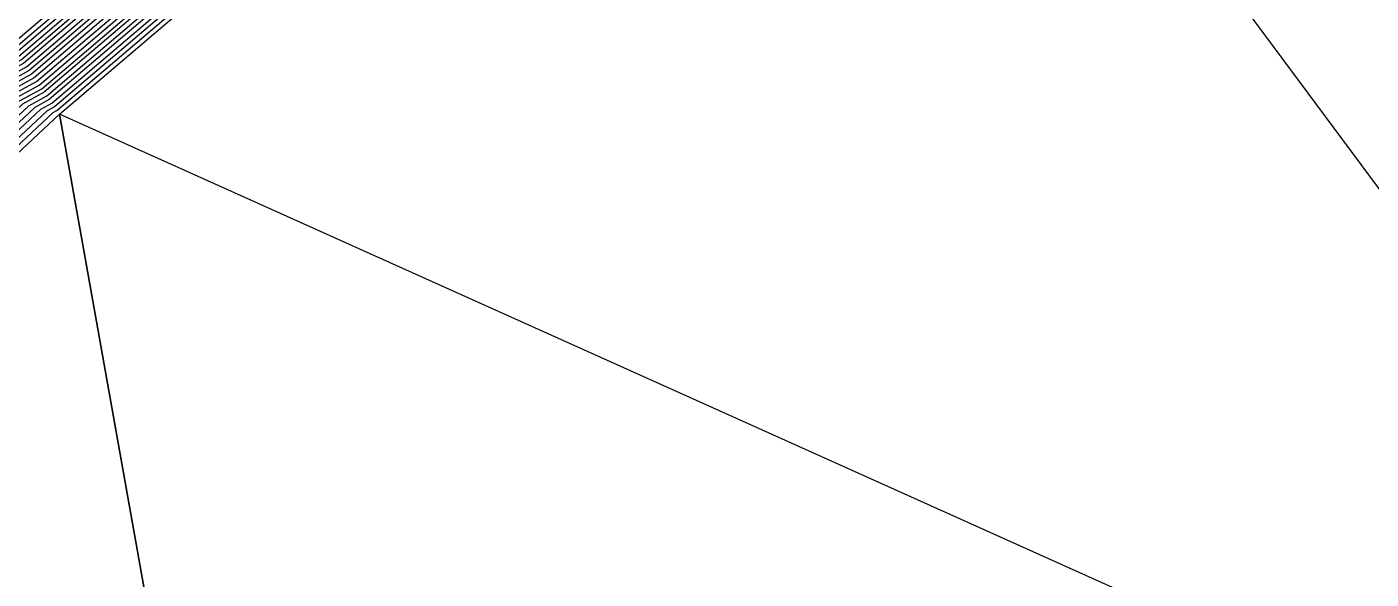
# Model space of a CAD drawing. Extents: x 7084 to 11035, y 13750 to 16729.
# Drawn here: x 8228.4 to 8401.7, y 16021.4 to 16092.5 of the extents above; entities that cross this region are included whole.
import ezdxf

# ---------------------------------------------------------------- set-up
doc = ezdxf.new("R2010")
doc.units = 0
doc.layers.add('Default', color=7, linetype='Continuous')

msp = doc.modelspace()

# ---------------------------------------------------------------- linework, layer by layer
at = {"layer": 'Default'}
for points in [[(8902.75, 16201.89), (8349.5, 16182.63), (8336.7, 16185.5), (8326.76, 16179.32), (8322.57, 16172.03), (8226.35, 16090.18), (8217.52, 16085.33), (7991.41, 15873.48), (7983.9, 15873.26), (7981.04, 15854.71), (7889.63, 15493.61)], [(7593.26, 14295.66), (7583.78, 14298.23), (7477.52, 14467.42), (7465.67, 14478.28), (7480.16, 14768.32), (7488.46, 14784.52), (7570.57, 14968.21), (7574.52, 14977.3), (7714.59, 15141.65), (7873.98, 15310.84), (7888.47, 15480.03), (7890.64, 15491.68), (7891.04, 15492.87), (7982.81, 15855.41), (7985.38, 15872.01), (7992.09, 15872.21), (8219.1, 16084.9), (8227, 16089.25), (8323.6, 16171.43), (8327.36, 16177.95), (8336.25, 16183.48), (8347.7, 16180.91), (8903.16, 16200.25)], [(7890.33, 15493.24), (7981.92, 15855.06), (7984.64, 15872.63), (7991.75, 15872.84), (8218.31, 16085.11), (8226.68, 16089.72), (8323.09, 16171.73), (8327.06, 16178.63), (8336.47, 16184.49), (8348.6, 16181.77), (8902.95, 16201.07)], [(7466.43, 14478.22), (7480.95, 14768.83), (7488.75, 14784.08), (7571.03, 14968.13), (7574.75, 14976.69), (7715.1, 15141.37), (7874.81, 15310.89), (7889.32, 15480.41), (7891.37, 15491.39), (7891.74, 15492.5), (7983.69, 15855.77), (7986.11, 15871.39), (7992.43, 15871.57), (8219.89, 16084.69), (8227.33, 16088.78), (8324.12, 16171.12), (8327.66, 16177.26), (8336.02, 16182.46), (8346.8, 16180.05), (8903.36, 16199.42)], [(7892.44, 15492.13), (7984.58, 15856.12), (7986.85, 15870.77), (7992.77, 15870.94), (8220.69, 16084.48), (8227.66, 16088.31), (8324.64, 16170.82), (8327.95, 16176.57), (8335.8, 16181.45), (8345.9, 16179.19), (8903.57, 16198.6)], [(8903.77, 16197.77), (8345.01, 16178.32), (8335.57, 16180.44), (8328.25, 16175.88), (8325.16, 16170.51), (8227.98, 16087.85), (8221.48, 16084.27), (7993.11, 15870.3), (7987.58, 15870.14), (7985.47, 15856.47), (7893.15, 15491.77)], [(7468.71, 14478.02), (7483.31, 14770.36), (7489.65, 14782.75), (7572.42, 14967.9), (7575.44, 14974.85), (7716.62, 15140.51), (7877.28, 15311.05), (7891.89, 15481.58), (7893.55, 15490.49), (7893.85, 15491.4), (7986.35, 15856.83), (7988.32, 15869.52), (7993.45, 15869.67), (8222.27, 16084.05), (8228.31, 16087.38), (8325.68, 16170.21), (8328.55, 16175.19), (8335.35, 16179.42), (8344.11, 16177.46), (8903.98, 16196.95)], [(8904.19, 16196.13), (8343.21, 16176.6), (8335.12, 16178.41), (8328.85, 16174.51), (8326.2, 16169.9), (8228.64, 16086.91), (8223.06, 16083.84), (7993.79, 15869.03), (7989.05, 15868.9), (7987.24, 15857.18), (7894.56, 15491.03)], [(8904.39, 16195.3), (8342.31, 16175.74), (8334.9, 16177.4), (8329.15, 16173.82), (8326.72, 16169.6), (8228.96, 16086.44), (8223.85, 16083.63), (7994.13, 15868.4), (7989.79, 15868.27), (7988.13, 15857.53), (7895.26, 15490.66)], [(8904.6, 16194.48), (8341.41, 16174.87), (8334.67, 16176.39), (8329.44, 16173.13), (8327.24, 16169.3), (8229.29, 16085.97), (8224.64, 16083.42), (7994.47, 15867.77), (7990.52, 15867.65), (7989.01, 15857.89), (7895.96, 15490.3)], [(7478.02, 14472), (7471.74, 14477.76), (7486.46, 14772.41), (7490.85, 14780.98), (7574.27, 14967.59), (7576.36, 14972.41), (7718.66, 15139.37), (7880.59, 15311.25), (7895.31, 15483.13), (7896.46, 15489.3), (7896.67, 15489.93), (7989.9, 15858.24), (7991.26, 15867.03), (7994.81, 15867.13), (8225.44, 16083.21), (8229.62, 16085.51), (8327.76, 16168.99), (8329.74, 16172.44), (8334.45, 16175.37), (8340.51, 16174.01), (8904.8, 16193.66)], [(7574.73, 14967.52), (7576.59, 14971.79), (7719.17, 15139.09), (7881.41, 15311.3), (7896.16, 15483.52), (7897.19, 15489), (7897.37, 15489.56), (7990.78, 15858.59), (7991.99, 15866.4), (7995.15, 15866.5), (8226.23, 16082.99), (8229.94, 16085.04), (8328.27, 16168.69), (8330.04, 16171.75), (8334.22, 16174.36), (8339.61, 16173.15), (8905.01, 16192.83)], [(7898.08, 15489.19), (7991.67, 15858.95), (7992.73, 15865.78), (7995.49, 15865.86), (8227.02, 16082.78), (8230.27, 16084.57), (8328.79, 16168.38), (8330.34, 16171.07), (8334, 16173.35), (8338.72, 16172.29), (8905.21, 16192.01)], [(8905.42, 16191.18), (8337.82, 16171.43), (8333.77, 16172.33), (8330.64, 16170.38), (8329.31, 16168.08), (8230.6, 16084.1), (8227.81, 16082.57), (7995.83, 15865.23), (7993.46, 15865.16), (7992.56, 15859.3), (7898.78, 15488.83)], [(7899.48, 15488.46), (7993.44, 15859.65), (7994.2, 15864.53), (7996.17, 15864.59), (8228.6, 16082.36), (8230.93, 16083.64), (8329.83, 16167.77), (8330.93, 16169.69), (8333.55, 16171.32), (8336.92, 16170.56), (8905.62, 16190.36)], [(8905.83, 16189.54), (8336.02, 16169.7), (8333.32, 16170.31), (8331.23, 16169), (8330.35, 16167.47), (8231.25, 16083.17), (8229.39, 16082.15), (7996.51, 15863.96), (7994.93, 15863.91), (7994.33, 15860), (7900.19, 15488.09)], [(7492.65, 14778.33), (7577.05, 14967.13), (7577.75, 14968.74), (7721.72, 15137.66), (7885.54, 15311.56), (7900.44, 15485.46), (7900.82, 15487.51), (7900.89, 15487.72), (7995.22, 15860.36), (7995.67, 15863.29), (7996.85, 15863.32), (8230.18, 16081.93), (8231.58, 16082.7), (8330.87, 16167.17), (8331.53, 16168.32), (8333.1, 16169.29), (8335.12, 16168.84), (8906.04, 16188.71)], [(8906.24, 16187.89), (8334.22, 16167.98), (8332.87, 16168.28), (8331.83, 16167.63), (8331.39, 16166.86), (8231.91, 16082.23), (8230.98, 16081.72), (7997.19, 15862.69), (7996.4, 15862.66), (7996.1, 15860.71), (7901.59, 15487.36)], [(7492.76, 14776.49), (7493.25, 14777.45), (7577.98, 14966.98), (7578.21, 14967.51), (7722.73, 15137.09), (7887.2, 15311.66), (7902.15, 15486.23), (7902.27, 15486.92), (7902.3, 15486.99), (7996.99, 15861.06), (7997.14, 15862.04), (7997.53, 15862.05), (8231.77, 16081.51), (8232.23, 16081.77), (8331.91, 16166.56), (8332.13, 16166.94), (8332.65, 16167.27), (8333.32, 16167.11), (8906.45, 16187.07)], [(8572.55, 15565.22), (8282.49, 15801.45), (8326.71, 15544.54), (7997.87, 15861.42), (8282.49, 15801.45), (8232.56, 16081.3), (8332.42, 16166.25), (8477.23, 15971.36), (8282.49, 15801.45), (8393.34, 15537.65)], [(8232.56, 16081.3), (8332.42, 16166.25), (8477.23, 15971.36), (8232.56, 16081.3), (7997.87, 15861.42)], [(8326.71, 15544.54), (7997.87, 15861.42), (8232.56, 16081.3), (8282.49, 15801.45), (7997.87, 15861.42), (7903, 15486.62)], [(8393.34, 15537.65), (8282.49, 15801.45), (8477.23, 15971.36), (8232.56, 16081.3)]]:
    msp.add_lwpolyline(points, dxfattribs=at)

doc.saveas('drawing.dxf')
